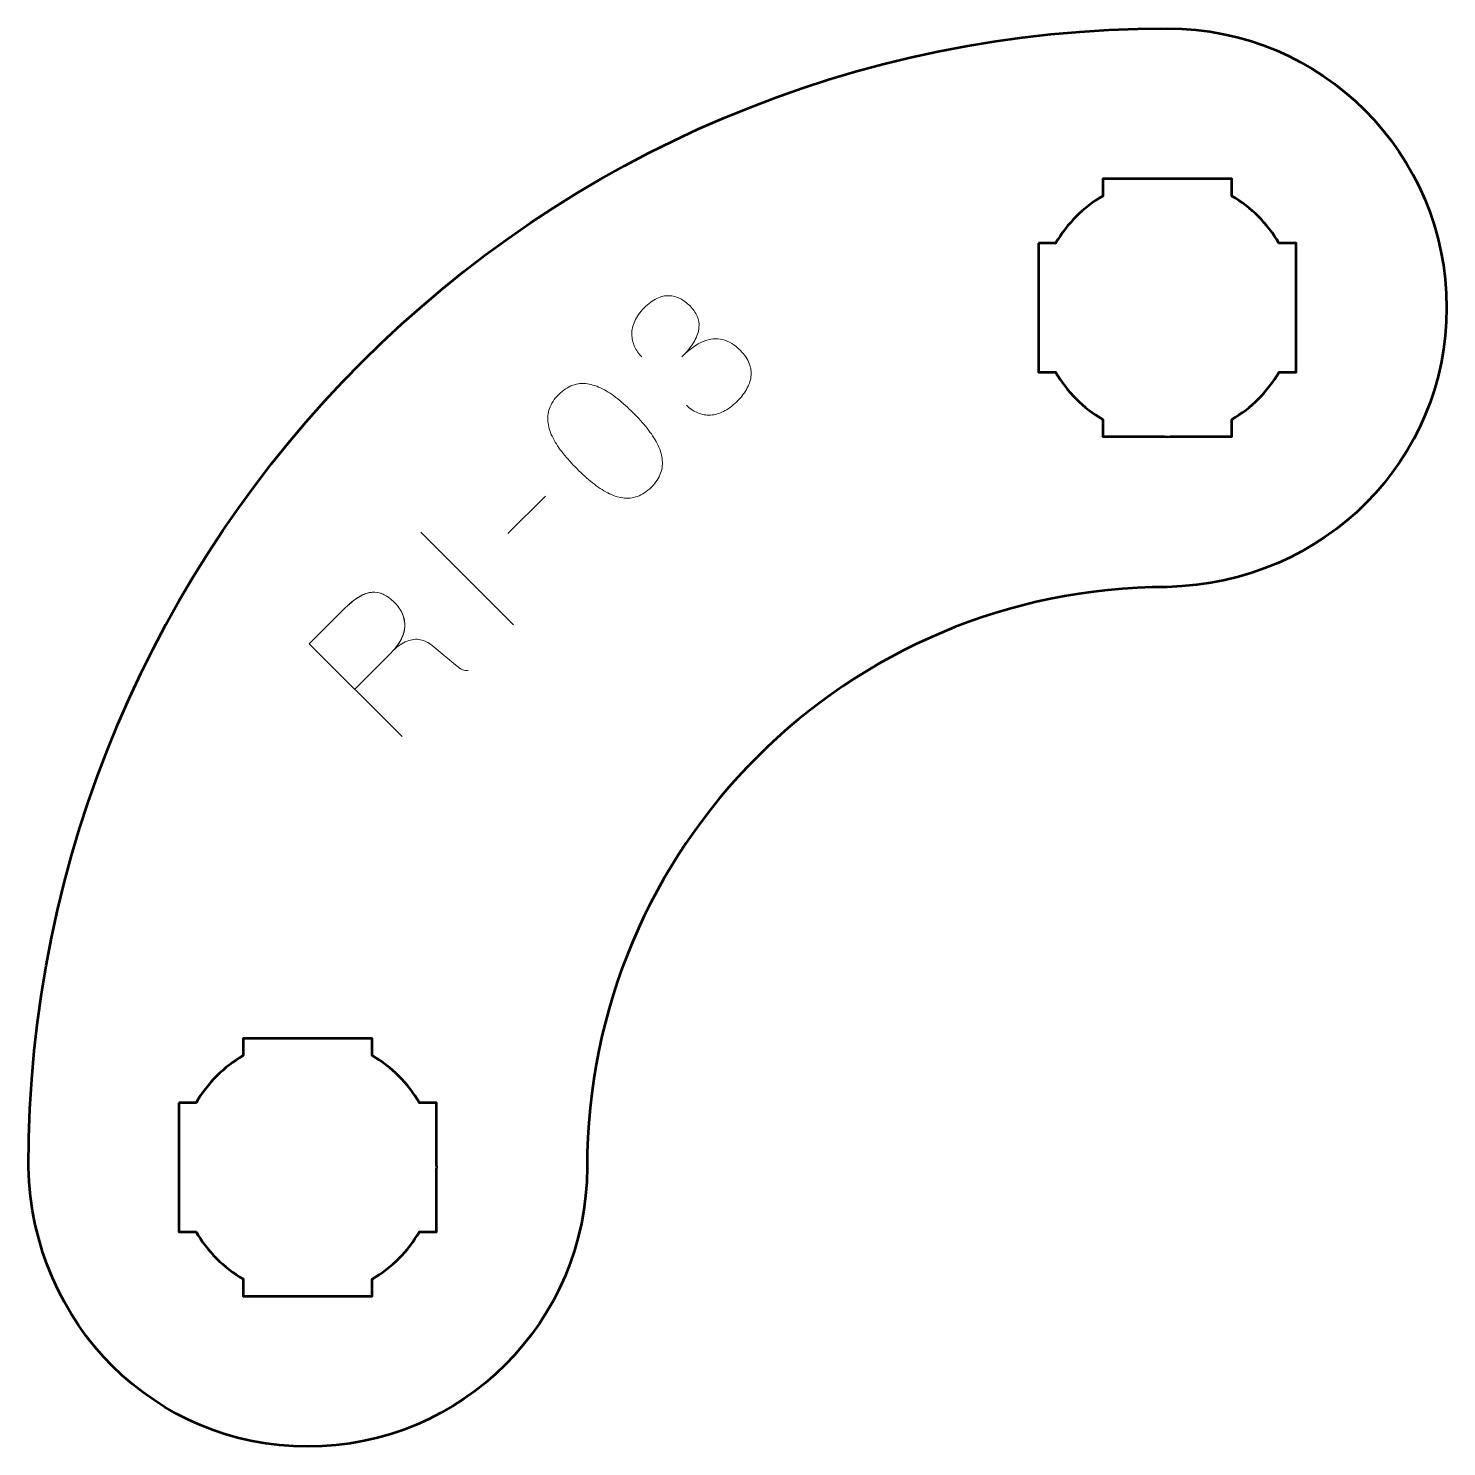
# Model space of a CAD drawing. Header units: centimetres. Extents: x -13.15 to -9.85, y -15.5 to -12.2.
import ezdxf

# ---------------------------------------------------------------- set-up
doc = ezdxf.new("R2010")
doc.units = ezdxf.units.CM
doc.header["$MEASUREMENT"] = 0
doc.layers.add('Layer 1', color=7, linetype='Continuous')

msp = doc.modelspace()

# ---------------------------------------------------------------- linework, layer by layer
at = {"layer": 'Layer 1', "color": 250, "lineweight": 53}
for points, knots in [([(-13.14988, -14.8499), (-13.14067, -15.21806), (-12.85318, -15.49991), (-12.5, -15.49991), (-12.5, -15.49991), (-12.14108, -15.49991), (-11.85, -15.20883), (-11.85, -14.85), (-11.85, -14.85), (-11.85, -14.10454), (-11.24546, -13.5), (-10.5001, -13.4999), (-10.5001, -13.4999), (-10.13194, -13.49069), (-9.85009, -13.2032), (-9.85009, -12.85002), (-9.85009, -12.85002), (-9.85009, -12.4911), (-10.14117, -12.20002), (-10.5, -12.20001), (-10.5, -12.20001), (-11.9633, -12.2), (-13.15, -13.3867), (-13.14988, -14.8499)], [0, 0, 0, 0, 0.1666667, 0.1666667, 0.1666667, 0.1666667, 0.3333333, 0.3333333, 0.3333333, 0.3333333, 0.5, 0.5, 0.5, 0.5, 0.6666667, 0.6666667, 0.6666667, 0.6666667, 0.8333333, 0.8333333, 0.8333333, 0.8333333, 1, 1, 1, 1]), ([(-10.80003, -12.69996), (-10.80003, -12.69996), (-10.75983, -12.69996), (-10.75983, -12.69996), (-10.75983, -12.69996), (-10.7335, -12.65444), (-10.69554, -12.61651), (-10.65003, -12.59018), (-10.65003, -12.59018), (-10.65003, -12.59018), (-10.65003, -12.54996), (-10.65003, -12.54996), (-10.65003, -12.54996), (-10.65003, -12.54996), (-10.35003, -12.54996), (-10.35003, -12.54996), (-10.35003, -12.54996), (-10.35003, -12.54996), (-10.35003, -12.59015), (-10.35003, -12.59015), (-10.35003, -12.59015), (-10.3045, -12.61648), (-10.26651, -12.65443), (-10.24015, -12.69996), (-10.24015, -12.69996), (-10.24015, -12.69996), (-10.20003, -12.69996), (-10.20003, -12.69996), (-10.20003, -12.69996), (-10.20003, -12.69996), (-10.20003, -12.84538), (-10.20003, -12.84538), (-10.20003, -12.84538), (-10.20003, -12.84538), (-10.19997, -12.85003), (-10.19997, -12.85003), (-10.19997, -12.85003), (-10.19997, -12.85003), (-10.20003, -12.85467), (-10.20003, -12.85467), (-10.20003, -12.85467), (-10.20003, -12.85467), (-10.20003, -12.99996), (-10.20003, -12.99996), (-10.20003, -12.99996), (-10.20003, -12.99996), (-10.2401, -12.99996), (-10.2401, -12.99996), (-10.2401, -12.99996), (-10.26645, -13.04553), (-10.30445, -13.08354), (-10.35003, -13.1099), (-10.35003, -13.1099), (-10.35003, -13.1099), (-10.35003, -13.14996), (-10.35003, -13.14996), (-10.35003, -13.14996), (-10.35003, -13.14996), (-10.49331, -13.14996), (-10.49331, -13.14996), (-10.49331, -13.14996), (-10.49331, -13.14996), (-10.49998, -13.15004), (-10.49998, -13.15004), (-10.49998, -13.15004), (-10.49998, -13.15004), (-10.50666, -13.14996), (-10.50666, -13.14996), (-10.50666, -13.14996), (-10.50666, -13.14996), (-10.65003, -13.14996), (-10.65003, -13.14996), (-10.65003, -13.14996), (-10.65003, -13.14996), (-10.65003, -13.10986), (-10.65003, -13.10986), (-10.65003, -13.10986), (-10.69557, -13.0835), (-10.73355, -13.04551), (-10.75988, -12.99996), (-10.75988, -12.99996), (-10.75988, -12.99996), (-10.80003, -12.99996), (-10.80003, -12.99996), (-10.80003, -12.99996), (-10.80003, -12.99996), (-10.80003, -12.69996), (-10.80003, -12.69996)], [0, 0, 0, 0, 0.0454545, 0.0454545, 0.0454545, 0.0454545, 0.0909091, 0.0909091, 0.0909091, 0.0909091, 0.1363636, 0.1363636, 0.1363636, 0.1363636, 0.1818182, 0.1818182, 0.1818182, 0.1818182, 0.2272727, 0.2272727, 0.2272727, 0.2272727, 0.2727273, 0.2727273, 0.2727273, 0.2727273, 0.3181818, 0.3181818, 0.3181818, 0.3181818, 0.3636364, 0.3636364, 0.3636364, 0.3636364, 0.4090909, 0.4090909, 0.4090909, 0.4090909, 0.4545455, 0.4545455, 0.4545455, 0.4545455, 0.5, 0.5, 0.5, 0.5, 0.5454545, 0.5454545, 0.5454545, 0.5454545, 0.5909091, 0.5909091, 0.5909091, 0.5909091, 0.6363636, 0.6363636, 0.6363636, 0.6363636, 0.6818182, 0.6818182, 0.6818182, 0.6818182, 0.7272727, 0.7272727, 0.7272727, 0.7272727, 0.7727273, 0.7727273, 0.7727273, 0.7727273, 0.8181818, 0.8181818, 0.8181818, 0.8181818, 0.8636364, 0.8636364, 0.8636364, 0.8636364, 0.9090909, 0.9090909, 0.9090909, 0.9090909, 0.9545455, 0.9545455, 0.9545455, 0.9545455, 1, 1, 1, 1]), ([(-12.80003, -14.69996), (-12.80003, -14.69996), (-12.75983, -14.69996), (-12.75983, -14.69996), (-12.75983, -14.69996), (-12.7335, -14.65444), (-12.69554, -14.61651), (-12.65003, -14.59018), (-12.65003, -14.59018), (-12.65003, -14.59018), (-12.65003, -14.54996), (-12.65003, -14.54996), (-12.65003, -14.54996), (-12.65003, -14.54996), (-12.35003, -14.54996), (-12.35003, -14.54996), (-12.35003, -14.54996), (-12.35003, -14.54996), (-12.35003, -14.59015), (-12.35003, -14.59015), (-12.35003, -14.59015), (-12.3045, -14.61648), (-12.26651, -14.65443), (-12.24015, -14.69996), (-12.24015, -14.69996), (-12.24015, -14.69996), (-12.20003, -14.69996), (-12.20003, -14.69996), (-12.20003, -14.69996), (-12.20003, -14.69996), (-12.20003, -14.84538), (-12.20003, -14.84538), (-12.20003, -14.84538), (-12.20003, -14.84538), (-12.19997, -14.85003), (-12.19997, -14.85003), (-12.19997, -14.85003), (-12.19997, -14.85003), (-12.20003, -14.85467), (-12.20003, -14.85467), (-12.20003, -14.85467), (-12.20003, -14.85467), (-12.20003, -14.99996), (-12.20003, -14.99996), (-12.20003, -14.99996), (-12.20003, -14.99996), (-12.2401, -14.99996), (-12.2401, -14.99996), (-12.2401, -14.99996), (-12.26645, -15.04553), (-12.30445, -15.08354), (-12.35003, -15.1099), (-12.35003, -15.1099), (-12.35003, -15.1099), (-12.35003, -15.14996), (-12.35003, -15.14996), (-12.35003, -15.14996), (-12.35003, -15.14996), (-12.49331, -15.14996), (-12.49331, -15.14996), (-12.49331, -15.14996), (-12.49331, -15.14996), (-12.49998, -15.15004), (-12.49998, -15.15004), (-12.49998, -15.15004), (-12.49998, -15.15004), (-12.50666, -15.14996), (-12.50666, -15.14996), (-12.50666, -15.14996), (-12.50666, -15.14996), (-12.65003, -15.14996), (-12.65003, -15.14996), (-12.65003, -15.14996), (-12.65003, -15.14996), (-12.65003, -15.10986), (-12.65003, -15.10986), (-12.65003, -15.10986), (-12.69557, -15.0835), (-12.73355, -15.04551), (-12.75988, -14.99996), (-12.75988, -14.99996), (-12.75988, -14.99996), (-12.80003, -14.99996), (-12.80003, -14.99996), (-12.80003, -14.99996), (-12.80003, -14.99996), (-12.80003, -14.69996), (-12.80003, -14.69996)], [0, 0, 0, 0, 0.0454545, 0.0454545, 0.0454545, 0.0454545, 0.0909091, 0.0909091, 0.0909091, 0.0909091, 0.1363636, 0.1363636, 0.1363636, 0.1363636, 0.1818182, 0.1818182, 0.1818182, 0.1818182, 0.2272727, 0.2272727, 0.2272727, 0.2272727, 0.2727273, 0.2727273, 0.2727273, 0.2727273, 0.3181818, 0.3181818, 0.3181818, 0.3181818, 0.3636364, 0.3636364, 0.3636364, 0.3636364, 0.4090909, 0.4090909, 0.4090909, 0.4090909, 0.4545455, 0.4545455, 0.4545455, 0.4545455, 0.5, 0.5, 0.5, 0.5, 0.5454545, 0.5454545, 0.5454545, 0.5454545, 0.5909091, 0.5909091, 0.5909091, 0.5909091, 0.6363636, 0.6363636, 0.6363636, 0.6363636, 0.6818182, 0.6818182, 0.6818182, 0.6818182, 0.7272727, 0.7272727, 0.7272727, 0.7272727, 0.7727273, 0.7727273, 0.7727273, 0.7727273, 0.8181818, 0.8181818, 0.8181818, 0.8181818, 0.8636364, 0.8636364, 0.8636364, 0.8636364, 0.9090909, 0.9090909, 0.9090909, 0.9090909, 0.9545455, 0.9545455, 0.9545455, 0.9545455, 1, 1, 1, 1])]:
    msp.add_open_spline(points, degree=3, knots=knots, dxfattribs=at)
at = {"layer": 'Layer 1', "color": 30, "lineweight": 9}
for points, knots in [([(-11.61839, -13.07703), (-11.61028, -13.08507), (-11.6016, -13.09094), (-11.59214, -13.09474), (-11.59214, -13.09474), (-11.58269, -13.09855), (-11.57296, -13.10018), (-11.56279, -13.09968), (-11.56279, -13.09968), (-11.55264, -13.09912), (-11.54248, -13.09637), (-11.53231, -13.09135), (-11.53231, -13.09135), (-11.52209, -13.08642), (-11.51213, -13.07908), (-11.50254, -13.06955), (-11.50254, -13.06955), (-11.49287, -13.05996), (-11.48519, -13.05015), (-11.47933, -13.04021), (-11.47933, -13.04021), (-11.47354, -13.03019), (-11.47001, -13.0201), (-11.46868, -13.01001), (-11.46868, -13.01001), (-11.46741, -12.99985), (-11.46875, -12.98969), (-11.47263, -12.97952), (-11.47263, -12.97952), (-11.47657, -12.96944), (-11.48342, -12.95941), (-11.49323, -12.94954), (-11.49323, -12.94954), (-11.50643, -12.93628), (-11.52018, -12.92781), (-11.53457, -12.92414), (-11.53457, -12.92414), (-11.5489, -12.92047), (-11.56399, -12.92196), (-11.5798, -12.92844), (-11.5798, -12.92844), (-11.59553, -12.93494), (-11.61211, -12.94686), (-11.62947, -12.96415), (-11.62947, -12.96415), (-11.61649, -12.9513), (-11.60689, -12.93924), (-11.60047, -12.92802), (-11.60047, -12.92802), (-11.59412, -12.9168), (-11.59052, -12.90629), (-11.58968, -12.89656), (-11.58968, -12.89656), (-11.5889, -12.88675), (-11.59038, -12.87772), (-11.59412, -12.86932), (-11.59412, -12.86932), (-11.59779, -12.86092), (-11.60329, -12.85309), (-11.61056, -12.84597), (-11.61056, -12.84597), (-11.61775, -12.8387), (-11.62545, -12.83291), (-11.63363, -12.82875), (-11.63363, -12.82875), (-11.64182, -12.82452), (-11.65035, -12.82226), (-11.65938, -12.82197), (-11.65938, -12.82197), (-11.66834, -12.8217), (-11.67772, -12.82381), (-11.6874, -12.82825), (-11.6874, -12.82825), (-11.69706, -12.8327), (-11.70693, -12.84004), (-11.71717, -12.85013), (-11.71717, -12.85013), (-11.72719, -12.86029), (-11.73453, -12.87059), (-11.73912, -12.88096), (-11.73912, -12.88096), (-11.74377, -12.89133), (-11.74603, -12.90157), (-11.74595, -12.91152), (-11.74595, -12.91152), (-11.74581, -12.92153), (-11.74377, -12.93098), (-11.73975, -12.93995), (-11.73975, -12.93995), (-11.73573, -12.94884), (-11.73008, -12.95695), (-11.72281, -12.96415), (-11.72281, -12.96415), (-11.73008, -12.95695), (-11.73573, -12.94884), (-11.73975, -12.93995), (-11.73975, -12.93995), (-11.74377, -12.93098), (-11.74581, -12.92153), (-11.74595, -12.91152), (-11.74595, -12.91152), (-11.74603, -12.90157), (-11.74377, -12.89133), (-11.73912, -12.88096), (-11.73912, -12.88096), (-11.73453, -12.87059), (-11.72719, -12.86029), (-11.71717, -12.85013), (-11.71717, -12.85013), (-11.70693, -12.84004), (-11.69706, -12.8327), (-11.6874, -12.82825), (-11.6874, -12.82825), (-11.67772, -12.82381), (-11.66834, -12.8217), (-11.65938, -12.82197), (-11.65938, -12.82197), (-11.65035, -12.82226), (-11.64182, -12.82452), (-11.63363, -12.82875), (-11.63363, -12.82875), (-11.62545, -12.83291), (-11.61775, -12.8387), (-11.61056, -12.84597), (-11.61056, -12.84597), (-11.60329, -12.85309), (-11.59779, -12.86092), (-11.59412, -12.86932), (-11.59412, -12.86932), (-11.59038, -12.87772), (-11.5889, -12.88675), (-11.58968, -12.89656), (-11.58968, -12.89656), (-11.59052, -12.90629), (-11.59412, -12.9168), (-11.60047, -12.92802), (-11.60047, -12.92802), (-11.60689, -12.93924), (-11.61649, -12.9513), (-11.62947, -12.96415), (-11.62947, -12.96415), (-11.61211, -12.94686), (-11.59553, -12.93494), (-11.5798, -12.92844), (-11.5798, -12.92844), (-11.56399, -12.92196), (-11.5489, -12.92047), (-11.53457, -12.92414), (-11.53457, -12.92414), (-11.52018, -12.92781), (-11.50643, -12.93628), (-11.49323, -12.94954), (-11.49323, -12.94954), (-11.48342, -12.95941), (-11.47657, -12.96944), (-11.47263, -12.97952), (-11.47263, -12.97952), (-11.46875, -12.98969), (-11.46741, -12.99985), (-11.46868, -13.01001), (-11.46868, -13.01001), (-11.47001, -13.0201), (-11.47354, -13.03019), (-11.47933, -13.04021), (-11.47933, -13.04021), (-11.48519, -13.05015), (-11.49287, -13.05996), (-11.50254, -13.06955), (-11.50254, -13.06955), (-11.51213, -13.07908), (-11.52209, -13.08642), (-11.53231, -13.09135), (-11.53231, -13.09135), (-11.54248, -13.09637), (-11.55264, -13.09912), (-11.56279, -13.09968), (-11.56279, -13.09968), (-11.57296, -13.10018), (-11.58269, -13.09855), (-11.59214, -13.09474), (-11.59214, -13.09474), (-11.6016, -13.09094), (-11.61028, -13.08507), (-11.61839, -13.07703)], [0, 0, 0, 0, 0.0217391, 0.0217391, 0.0217391, 0.0217391, 0.0434783, 0.0434783, 0.0434783, 0.0434783, 0.0652174, 0.0652174, 0.0652174, 0.0652174, 0.0869565, 0.0869565, 0.0869565, 0.0869565, 0.1086957, 0.1086957, 0.1086957, 0.1086957, 0.1304348, 0.1304348, 0.1304348, 0.1304348, 0.1521739, 0.1521739, 0.1521739, 0.1521739, 0.173913, 0.173913, 0.173913, 0.173913, 0.1956522, 0.1956522, 0.1956522, 0.1956522, 0.2173913, 0.2173913, 0.2173913, 0.2173913, 0.2391304, 0.2391304, 0.2391304, 0.2391304, 0.2608696, 0.2608696, 0.2608696, 0.2608696, 0.2826087, 0.2826087, 0.2826087, 0.2826087, 0.3043478, 0.3043478, 0.3043478, 0.3043478, 0.326087, 0.326087, 0.326087, 0.326087, 0.3478261, 0.3478261, 0.3478261, 0.3478261, 0.3695652, 0.3695652, 0.3695652, 0.3695652, 0.3913043, 0.3913043, 0.3913043, 0.3913043, 0.4130435, 0.4130435, 0.4130435, 0.4130435, 0.4347826, 0.4347826, 0.4347826, 0.4347826, 0.4565217, 0.4565217, 0.4565217, 0.4565217, 0.4782609, 0.4782609, 0.4782609, 0.4782609, 0.5, 0.5, 0.5, 0.5, 0.5217391, 0.5217391, 0.5217391, 0.5217391, 0.5434783, 0.5434783, 0.5434783, 0.5434783, 0.5652174, 0.5652174, 0.5652174, 0.5652174, 0.5869565, 0.5869565, 0.5869565, 0.5869565, 0.6086957, 0.6086957, 0.6086957, 0.6086957, 0.6304348, 0.6304348, 0.6304348, 0.6304348, 0.6521739, 0.6521739, 0.6521739, 0.6521739, 0.673913, 0.673913, 0.673913, 0.673913, 0.6956522, 0.6956522, 0.6956522, 0.6956522, 0.7173913, 0.7173913, 0.7173913, 0.7173913, 0.7391304, 0.7391304, 0.7391304, 0.7391304, 0.7608696, 0.7608696, 0.7608696, 0.7608696, 0.7826087, 0.7826087, 0.7826087, 0.7826087, 0.8043478, 0.8043478, 0.8043478, 0.8043478, 0.826087, 0.826087, 0.826087, 0.826087, 0.8478261, 0.8478261, 0.8478261, 0.8478261, 0.8695652, 0.8695652, 0.8695652, 0.8695652, 0.8913043, 0.8913043, 0.8913043, 0.8913043, 0.9130435, 0.9130435, 0.9130435, 0.9130435, 0.9347826, 0.9347826, 0.9347826, 0.9347826, 0.9565217, 0.9565217, 0.9565217, 0.9565217, 0.9782609, 0.9782609, 0.9782609, 0.9782609, 1, 1, 1, 1]), ([(-11.7004, -13.26741), (-11.68996, -13.25684), (-11.68276, -13.24605), (-11.67888, -13.23489), (-11.67888, -13.23489), (-11.67493, -13.22381), (-11.67381, -13.21245), (-11.67543, -13.20088), (-11.67543, -13.20088), (-11.67704, -13.18939), (-11.68093, -13.17767), (-11.68706, -13.16589), (-11.68706, -13.16589), (-11.69313, -13.15404), (-11.70096, -13.14219), (-11.71056, -13.13019), (-11.71056, -13.13019), (-11.72009, -13.11826), (-11.73088, -13.10634), (-11.74288, -13.09442), (-11.74288, -13.09442), (-11.7548, -13.08242), (-11.76666, -13.0717), (-11.77858, -13.06217), (-11.77858, -13.06217), (-11.7905, -13.05258), (-11.80242, -13.04475), (-11.81421, -13.03867), (-11.81421, -13.03867), (-11.82606, -13.03253), (-11.83777, -13.02866), (-11.84934, -13.02704), (-11.84934, -13.02704), (-11.86091, -13.02541), (-11.87228, -13.02647), (-11.88335, -13.03036), (-11.88335, -13.03036), (-11.8945, -13.03431), (-11.90537, -13.04143), (-11.91595, -13.05187), (-11.91595, -13.05187), (-11.92639, -13.06245), (-11.93351, -13.07325), (-11.93739, -13.0844), (-11.93739, -13.0844), (-11.94128, -13.09555), (-11.94241, -13.10691), (-11.94078, -13.11848), (-11.94078, -13.11848), (-11.93916, -13.13005), (-11.93528, -13.14175), (-11.92915, -13.15354), (-11.92915, -13.15354), (-11.923, -13.1654), (-11.91517, -13.17725), (-11.90565, -13.18924), (-11.90565, -13.18924), (-11.89612, -13.20117), (-11.88533, -13.21302), (-11.8734, -13.22487), (-11.8734, -13.22487), (-11.86148, -13.23694), (-11.84956, -13.24766), (-11.83763, -13.25726), (-11.83763, -13.25726), (-11.82563, -13.26686), (-11.81378, -13.27469), (-11.80193, -13.28076), (-11.80193, -13.28076), (-11.79015, -13.28689), (-11.77844, -13.29078), (-11.76694, -13.29239), (-11.76694, -13.29239), (-11.75537, -13.29402), (-11.74401, -13.29282), (-11.73293, -13.28894), (-11.73293, -13.28894), (-11.72178, -13.28506), (-11.71091, -13.27786), (-11.7004, -13.26741)], [0, 0, 0, 0, 0.05, 0.05, 0.05, 0.05, 0.1, 0.1, 0.1, 0.1, 0.15, 0.15, 0.15, 0.15, 0.2, 0.2, 0.2, 0.2, 0.25, 0.25, 0.25, 0.25, 0.3, 0.3, 0.3, 0.3, 0.35, 0.35, 0.35, 0.35, 0.4, 0.4, 0.4, 0.4, 0.45, 0.45, 0.45, 0.45, 0.5, 0.5, 0.5, 0.5, 0.55, 0.55, 0.55, 0.55, 0.6, 0.6, 0.6, 0.6, 0.65, 0.65, 0.65, 0.65, 0.7, 0.7, 0.7, 0.7, 0.75, 0.75, 0.75, 0.75, 0.8, 0.8, 0.8, 0.8, 0.85, 0.85, 0.85, 0.85, 0.9, 0.9, 0.9, 0.9, 0.95, 0.95, 0.95, 0.95, 1, 1, 1, 1]), ([(-11.7004, -13.26741), (-11.68996, -13.25684), (-11.68276, -13.24605), (-11.67888, -13.23489), (-11.67888, -13.23489), (-11.67493, -13.22381), (-11.67381, -13.21245), (-11.67543, -13.20088), (-11.67543, -13.20088), (-11.67704, -13.18939), (-11.68093, -13.17767), (-11.68706, -13.16589), (-11.68706, -13.16589), (-11.69313, -13.15404), (-11.70096, -13.14219), (-11.71056, -13.13019), (-11.71056, -13.13019), (-11.72009, -13.11826), (-11.73088, -13.10634), (-11.74288, -13.09442), (-11.74288, -13.09442), (-11.7548, -13.08242), (-11.76666, -13.0717), (-11.77858, -13.06217), (-11.77858, -13.06217), (-11.7905, -13.05258), (-11.80242, -13.04475), (-11.81421, -13.03867), (-11.81421, -13.03867), (-11.82606, -13.03253), (-11.83777, -13.02866), (-11.84934, -13.02704), (-11.84934, -13.02704), (-11.86091, -13.02541), (-11.87228, -13.02647), (-11.88335, -13.03036), (-11.88335, -13.03036), (-11.8945, -13.03431), (-11.90537, -13.04143), (-11.91595, -13.05187), (-11.91595, -13.05187), (-11.92639, -13.06245), (-11.93351, -13.07325), (-11.93739, -13.0844), (-11.93739, -13.0844), (-11.94128, -13.09555), (-11.94241, -13.10691), (-11.94078, -13.11848), (-11.94078, -13.11848), (-11.93916, -13.13005), (-11.93528, -13.14175), (-11.92915, -13.15354), (-11.92915, -13.15354), (-11.923, -13.1654), (-11.91517, -13.17725), (-11.90565, -13.18924), (-11.90565, -13.18924), (-11.89612, -13.20117), (-11.88533, -13.21302), (-11.8734, -13.22487), (-11.8734, -13.22487), (-11.86148, -13.23694), (-11.84956, -13.24766), (-11.83763, -13.25726), (-11.83763, -13.25726), (-11.82563, -13.26686), (-11.81378, -13.27469), (-11.80193, -13.28076), (-11.80193, -13.28076), (-11.79015, -13.28689), (-11.77844, -13.29078), (-11.76694, -13.29239), (-11.76694, -13.29239), (-11.75537, -13.29402), (-11.74401, -13.29282), (-11.73293, -13.28894), (-11.73293, -13.28894), (-11.72178, -13.28506), (-11.71091, -13.27786), (-11.7004, -13.26741)], [0, 0, 0, 0, 0.05, 0.05, 0.05, 0.05, 0.1, 0.1, 0.1, 0.1, 0.15, 0.15, 0.15, 0.15, 0.2, 0.2, 0.2, 0.2, 0.25, 0.25, 0.25, 0.25, 0.3, 0.3, 0.3, 0.3, 0.35, 0.35, 0.35, 0.35, 0.4, 0.4, 0.4, 0.4, 0.45, 0.45, 0.45, 0.45, 0.5, 0.5, 0.5, 0.5, 0.55, 0.55, 0.55, 0.55, 0.6, 0.6, 0.6, 0.6, 0.65, 0.65, 0.65, 0.65, 0.7, 0.7, 0.7, 0.7, 0.75, 0.75, 0.75, 0.75, 0.8, 0.8, 0.8, 0.8, 0.85, 0.85, 0.85, 0.85, 0.9, 0.9, 0.9, 0.9, 0.95, 0.95, 0.95, 0.95, 1, 1, 1, 1]), ([(-12.03413, -13.37544), (-12.03413, -13.37544), (-11.94707, -13.28837), (-11.94707, -13.28837), (-11.94707, -13.28837), (-11.94707, -13.28837), (-12.03413, -13.37544), (-12.03413, -13.37544)], [0, 0, 0, 0, 0.5, 0.5, 0.5, 0.5, 1, 1, 1, 1]), ([(-12.02101, -13.58803), (-12.02101, -13.58803), (-12.23684, -13.3722), (-12.23684, -13.3722), (-12.23684, -13.3722), (-12.23684, -13.3722), (-12.02101, -13.58803), (-12.02101, -13.58803)], [0, 0, 0, 0, 0.5, 0.5, 0.5, 0.5, 1, 1, 1, 1]), ([(-12.28054, -13.84756), (-12.28054, -13.84756), (-12.49637, -13.63173), (-12.49637, -13.63173), (-12.49637, -13.63173), (-12.49637, -13.63173), (-12.41763, -13.55299), (-12.41763, -13.55299), (-12.41763, -13.55299), (-12.40387, -13.5393), (-12.39153, -13.52922), (-12.38052, -13.52272), (-12.38052, -13.52272), (-12.36951, -13.51616), (-12.35942, -13.51256), (-12.35032, -13.51179), (-12.35032, -13.51179), (-12.34122, -13.51108), (-12.33268, -13.51263), (-12.32478, -13.51645), (-12.32478, -13.51645), (-12.31681, -13.52026), (-12.30904, -13.52562), (-12.3015, -13.5326), (-12.3015, -13.5326), (-12.29535, -13.53818), (-12.29007, -13.54438), (-12.28562, -13.55109), (-12.28562, -13.55109), (-12.28118, -13.55785), (-12.27793, -13.56513), (-12.27596, -13.57282), (-12.27596, -13.57282), (-12.27391, -13.58058), (-12.27349, -13.58876), (-12.27461, -13.59737), (-12.27461, -13.59737), (-12.27575, -13.60591), (-12.27878, -13.61487), (-12.28386, -13.62411), (-12.28386, -13.62411), (-12.28886, -13.63335), (-12.29628, -13.64288), (-12.30595, -13.65268), (-12.30595, -13.65268), (-12.30595, -13.65268), (-12.39068, -13.73735), (-12.39068, -13.73735), (-12.39068, -13.73735), (-12.39068, -13.73735), (-12.30595, -13.65268), (-12.30595, -13.65268), (-12.30595, -13.65268), (-12.29409, -13.64061), (-12.28569, -13.62897), (-12.28082, -13.61762), (-12.28082, -13.61762), (-12.27589, -13.60626), (-12.27377, -13.59539), (-12.2744, -13.58509), (-12.2744, -13.58509), (-12.27504, -13.5748), (-12.27786, -13.56527), (-12.28265, -13.55638), (-12.28265, -13.55638), (-12.28753, -13.54756), (-12.29381, -13.53958), (-12.3015, -13.5326), (-12.3015, -13.5326), (-12.30904, -13.52562), (-12.31688, -13.52033), (-12.32492, -13.51659), (-12.32492, -13.51659), (-12.33297, -13.51291), (-12.34157, -13.5115), (-12.35082, -13.51228), (-12.35082, -13.51228), (-12.35998, -13.51306), (-12.37007, -13.51673), (-12.38101, -13.52321), (-12.38101, -13.52321), (-12.39202, -13.5297), (-12.40423, -13.53958), (-12.41763, -13.55299), (-12.41763, -13.55299), (-12.41763, -13.55299), (-12.49637, -13.63173), (-12.49637, -13.63173), (-12.49637, -13.63173), (-12.49637, -13.63173), (-12.28054, -13.84756), (-12.28054, -13.84756)], [0, 0, 0, 0, 0.0434783, 0.0434783, 0.0434783, 0.0434783, 0.0869565, 0.0869565, 0.0869565, 0.0869565, 0.1304348, 0.1304348, 0.1304348, 0.1304348, 0.173913, 0.173913, 0.173913, 0.173913, 0.2173913, 0.2173913, 0.2173913, 0.2173913, 0.2608696, 0.2608696, 0.2608696, 0.2608696, 0.3043478, 0.3043478, 0.3043478, 0.3043478, 0.3478261, 0.3478261, 0.3478261, 0.3478261, 0.3913043, 0.3913043, 0.3913043, 0.3913043, 0.4347826, 0.4347826, 0.4347826, 0.4347826, 0.4782609, 0.4782609, 0.4782609, 0.4782609, 0.5217391, 0.5217391, 0.5217391, 0.5217391, 0.5652174, 0.5652174, 0.5652174, 0.5652174, 0.6086957, 0.6086957, 0.6086957, 0.6086957, 0.6521739, 0.6521739, 0.6521739, 0.6521739, 0.6956522, 0.6956522, 0.6956522, 0.6956522, 0.7391304, 0.7391304, 0.7391304, 0.7391304, 0.7826087, 0.7826087, 0.7826087, 0.7826087, 0.826087, 0.826087, 0.826087, 0.826087, 0.8695652, 0.8695652, 0.8695652, 0.8695652, 0.9130435, 0.9130435, 0.9130435, 0.9130435, 0.9565217, 0.9565217, 0.9565217, 0.9565217, 1, 1, 1, 1]), ([(-12.12694, -13.69396), (-12.1304, -13.69452), (-12.13365, -13.69424), (-12.13682, -13.69333), (-12.13682, -13.69333), (-12.13993, -13.69233), (-12.14275, -13.69107), (-12.14514, -13.68952), (-12.14514, -13.68952), (-12.14755, -13.68796), (-12.14938, -13.68655), (-12.15058, -13.68528), (-12.15058, -13.68528), (-12.15058, -13.68528), (-12.21048, -13.63617), (-12.21048, -13.63617), (-12.21048, -13.63617), (-12.21888, -13.62897), (-12.22804, -13.62432), (-12.23793, -13.62241), (-12.23793, -13.62241), (-12.24781, -13.62044), (-12.2581, -13.62157), (-12.2689, -13.62574), (-12.2689, -13.62574), (-12.27969, -13.62989), (-12.29063, -13.63744), (-12.30178, -13.64845), (-12.30178, -13.64845), (-12.29063, -13.63744), (-12.27969, -13.62989), (-12.2689, -13.62574), (-12.2689, -13.62574), (-12.2581, -13.62157), (-12.24781, -13.62044), (-12.23793, -13.62241), (-12.23793, -13.62241), (-12.22804, -13.62432), (-12.21888, -13.62897), (-12.21048, -13.63617), (-12.21048, -13.63617), (-12.21048, -13.63617), (-12.15058, -13.68528), (-12.15058, -13.68528), (-12.15058, -13.68528), (-12.14938, -13.68655), (-12.14755, -13.68796), (-12.14514, -13.68952), (-12.14514, -13.68952), (-12.14275, -13.69107), (-12.13993, -13.69233), (-12.13682, -13.69333), (-12.13682, -13.69333), (-12.13365, -13.69424), (-12.1304, -13.69452), (-12.12694, -13.69396)], [0, 0, 0, 0, 0.0714286, 0.0714286, 0.0714286, 0.0714286, 0.1428571, 0.1428571, 0.1428571, 0.1428571, 0.2142857, 0.2142857, 0.2142857, 0.2142857, 0.2857143, 0.2857143, 0.2857143, 0.2857143, 0.3571429, 0.3571429, 0.3571429, 0.3571429, 0.4285714, 0.4285714, 0.4285714, 0.4285714, 0.5, 0.5, 0.5, 0.5, 0.5714286, 0.5714286, 0.5714286, 0.5714286, 0.6428571, 0.6428571, 0.6428571, 0.6428571, 0.7142857, 0.7142857, 0.7142857, 0.7142857, 0.7857143, 0.7857143, 0.7857143, 0.7857143, 0.8571429, 0.8571429, 0.8571429, 0.8571429, 0.9285714, 0.9285714, 0.9285714, 0.9285714, 1, 1, 1, 1])]:
    msp.add_open_spline(points, degree=3, knots=knots, dxfattribs=at)

doc.saveas('drawing.dxf')
